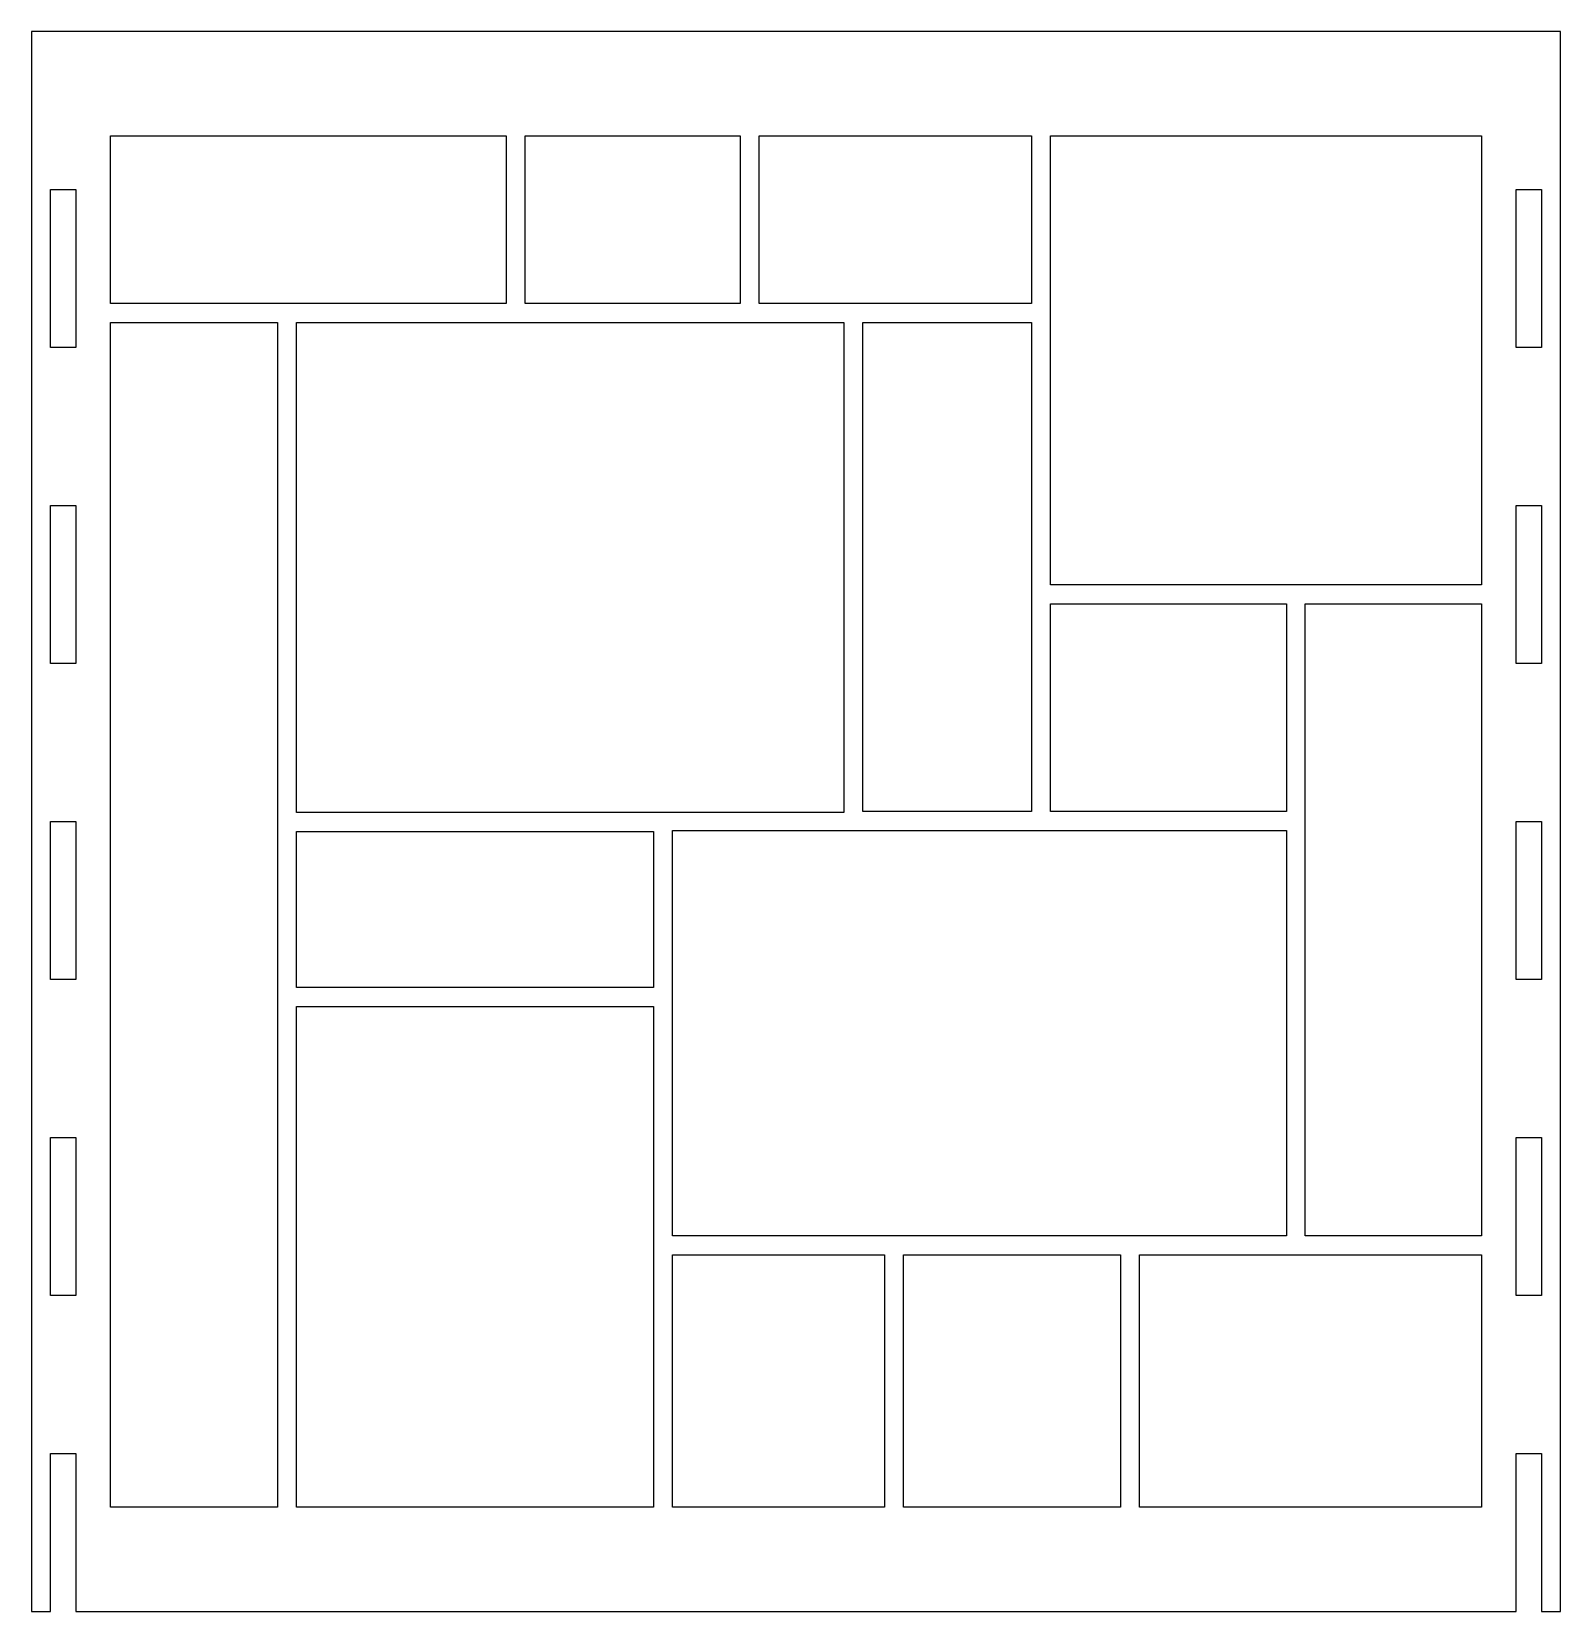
# Model space of a CAD drawing. Header units: millimetres. Extents: x 4 to 246, y 0 to 250.
import ezdxf

# ---------------------------------------------------------------- set-up
doc = ezdxf.new("R2010")
doc.units = ezdxf.units.MM
doc.layers.get('0').update_dxf_attribs({"linetype": 'CONTINUOUS'})

msp = doc.modelspace()

# ---------------------------------------------------------------- linework, layer by layer
for points in [[(7, 0), (7, 25), (11, 25), (11, 0), (239, 0), (239, 25), (243, 25), (243, 0), (246, 0), (246, 250), (4, 250), (4, 0)], [(79.11, 233.5), (79.11, 206.98), (16.5, 206.98), (16.5, 233.5)], [(116.18, 233.5), (116.18, 206.98), (82.11, 206.98), (82.11, 233.5)], [(162.29, 233.5), (162.29, 206.98), (119.18, 206.98), (119.18, 233.5)], [(233.5, 233.5), (233.5, 162.43), (165.29, 162.43), (165.29, 233.5)], [(11, 200), (7, 200), (7, 225), (11, 225)], [(239, 200), (239, 225), (243, 225), (243, 200)], [(42.93, 203.98), (42.93, 16.5), (16.5, 16.5), (16.5, 203.98)], [(132.57, 126.4), (45.93, 126.4), (45.93, 203.98), (132.57, 203.98)], [(162.29, 203.98), (162.29, 126.57), (135.57, 126.57), (135.57, 203.98)], [(11, 150), (7, 150), (7, 175), (11, 175)], [(239, 175), (243, 175), (243, 150), (239, 150)], [(202.62, 159.43), (202.62, 126.57), (165.29, 126.57), (165.29, 159.43)], [(233.5, 59.44), (205.62, 59.44), (205.62, 159.43), (233.5, 159.43)], [(11, 100), (7, 100), (7, 125), (11, 125)], [(239, 125), (243, 125), (243, 100), (239, 100)], [(102.44, 123.4), (102.44, 98.75), (45.93, 98.75), (45.93, 123.4)], [(202.62, 59.44), (105.44, 59.44), (105.44, 123.57), (202.62, 123.57)], [(102.44, 95.75), (102.44, 16.5), (45.93, 16.5), (45.93, 95.75)], [(11, 50), (7, 50), (7, 75), (11, 75)], [(239, 75), (243, 75), (243, 50), (239, 50)], [(139.03, 56.44), (139.03, 16.5), (105.44, 16.5), (105.44, 56.44)], [(176.35, 56.44), (176.35, 16.5), (142.03, 16.5), (142.03, 56.44)], [(233.5, 16.5), (179.35, 16.5), (179.35, 56.44), (233.5, 56.44)]]:
    msp.add_lwpolyline(points, close=True)

doc.saveas('drawing.dxf')
